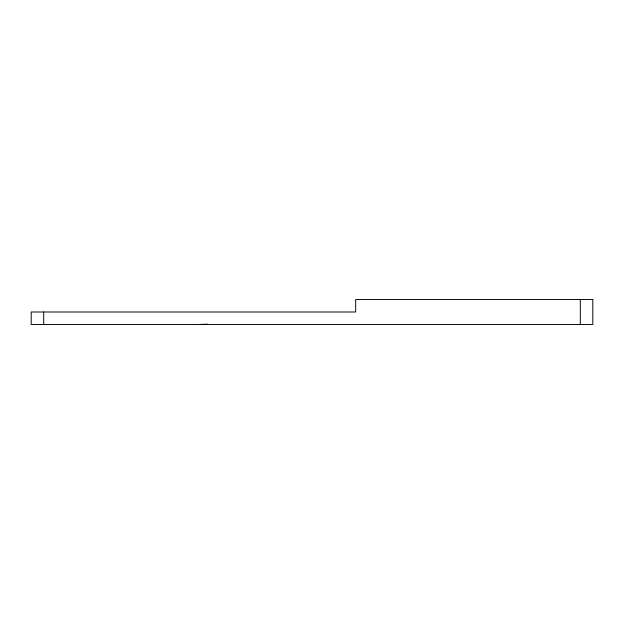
<?xml version="1.0" encoding="UTF-8"?>
<svg xmlns="http://www.w3.org/2000/svg" width="624" height="624" viewBox="0 0 624 624"><rect width="100%" height="100%" fill="white"/><g stroke="black" fill="none" stroke-linecap="round" stroke-linejoin="round"><path stroke-width="0.94" d="M199.68 324.48L207.433 324.168M580.32 299.52L580.32 324.48M43.68 312L43.68 324.48M592.8 299.52L355.68 299.52L355.68 312L31.2 312L31.2 324.48L592.8 324.48L592.8 299.52"/></g></svg>
